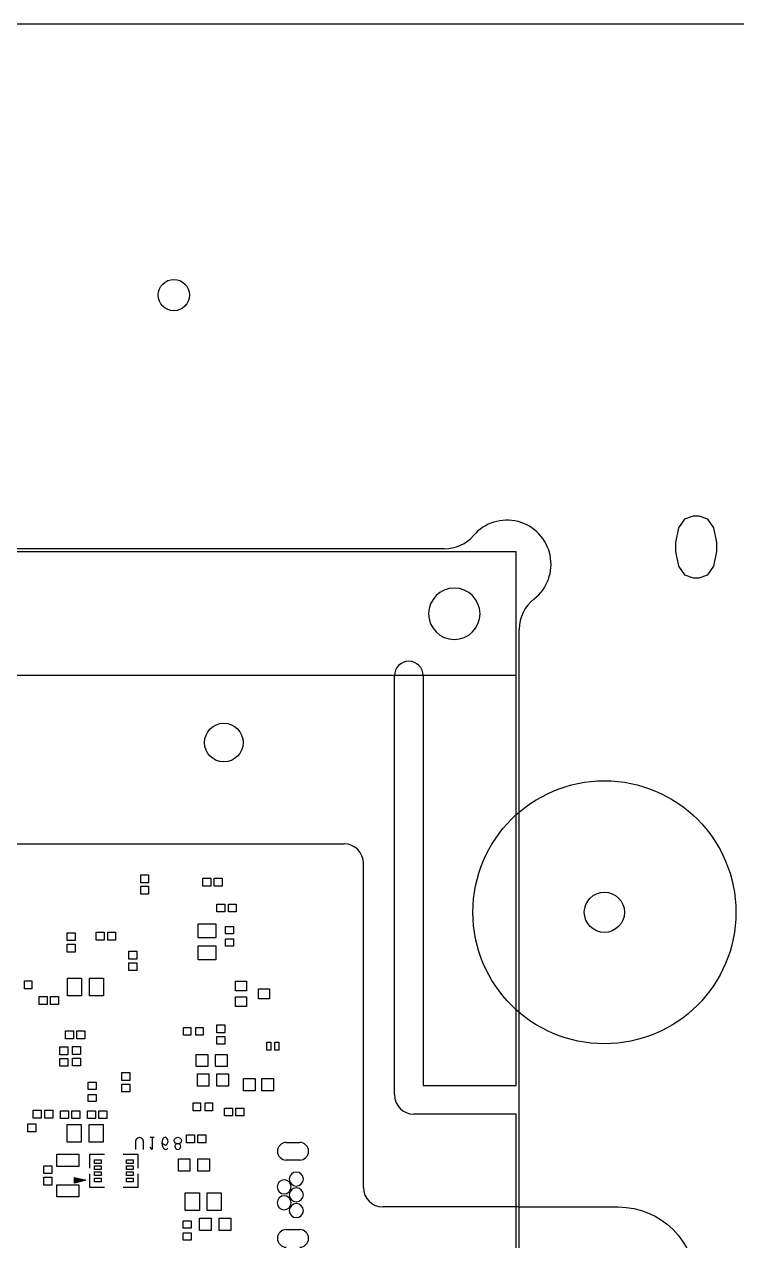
# Model space of a CAD drawing. Header units: millimetres. Extents: x -190 to 348, y -330 to 190.
# Drawn here: x 51.2 to 109.7, y 90.6 to 190.5 of the extents above; entities that cross this region are included whole.
import ezdxf

# ---------------------------------------------------------------- set-up
doc = ezdxf.new("R2010")
doc.units = ezdxf.units.MM
for name, color, linetype in [('10_MAQ_PALLET', 7, 'Continuous'), ('4_SIKCREN_BOTTOM_', 7, 'Continuous'), ('5_SOLDER_PASTE_BOTTOM_', 7, 'Continuous'), ('7______BREAKAWAY', 7, 'Continuous')]:
    doc.layers.add(name, color=color, linetype=linetype)

msp = doc.modelspace()

# ---------------------------------------------------------------- linework, layer by layer
at = {"layer": '10_MAQ_PALLET', "color": 3}
for p, q in [((190.5, 190.5), (-190.5, 190.5)), ((105.403, 149.889), (104.919, 149.163)), ((106.129, 150.131), (105.403, 149.889)), ((106.613, 150.131), (106.129, 150.131)), ((107.338, 149.889), (106.613, 150.131)), ((107.822, 149.163), (107.338, 149.889)), ((104.919, 149.163), (104.677, 147.953)), ((108.064, 147.953), (107.822, 149.163)), ((104.677, 147.953), (104.677, 147.228)), ((108.064, 147.228), (108.064, 147.953)), ((104.677, 147.228), (104.919, 146.018)), ((107.822, 146.018), (108.064, 147.228)), ((104.919, 146.018), (105.403, 145.293)), ((107.338, 145.293), (107.822, 146.018)), ((105.403, 145.293), (106.129, 145.051)), ((106.129, 145.051), (106.613, 145.051)), ((106.613, 145.051), (107.338, 145.293))]:
    msp.add_line(p, q, dxfattribs=at)
at = {"layer": '10_MAQ_PALLET', "color": 5}
for p, q in [((85.699, 147.447, -3.175), (-85.445, 147.447, -3.175)), ((91.854, 14.052, -3.175), (91.854, 140.829, -3.175))]:
    msp.add_line(p, q, dxfattribs=at)
at = {"layer": '10_MAQ_PALLET', "color": 1}
for p, q in [((-4.295, 123.218, -8.001), (77.473, 123.218, -8.001)), ((79.06, 95.001, -8.001), (79.06, 121.63, -8.001)), ((91.854, 93.414, -8.001), (80.648, 93.414, -8.001)), ((91.854, 93.414, -8.001), (99.982, 93.414, -8.001))]:
    msp.add_line(p, q, dxfattribs=at)
at = {"layer": '10_MAQ_PALLET', "color": 4}
msp.add_circle((63.5, 168.275), 1.283, dxfattribs=at)
at = {"layer": '10_MAQ_PALLET', "color": 3}
for centre, radius in [((67.6, 131.534), 1.587), ((98.839, 117.602), 1.651)]:
    msp.add_circle(centre, radius, dxfattribs=at)
at = {"layer": '10_MAQ_PALLET', "color": 8}
msp.add_circle((98.839, 117.602, -2.159), 10.795, dxfattribs=at)
at = {"layer": '10_MAQ_PALLET', "color": 5}
for centre, radius, start, end in [((90.838, 146.177, -3.175), 3.619, 308.08446, 139.14056), ((85.699, 150.622, -3.175), 3.175, 270, 319.14056), ((95.029, 140.829, -3.175), 3.175, 128.08446, 180)]:
    msp.add_arc(centre, radius, start, end, dxfattribs=at)
at = {"layer": '10_MAQ_PALLET', "color": 1}
for centre, start, end in [((77.473, 121.63, -8.001), 0, 90), ((80.648, 95.001, -8.001), 180, 270)]:
    msp.add_arc(centre, 1.587, start, end, dxfattribs=at)
at = {"layer": '10_MAQ_PALLET', "color": 1, "extrusion": (0, 0, -1)}
msp.add_arc((-99.982, 87.064, 8.001), 6.35, 90, 180, dxfattribs=at)
at = {"layer": '4_SIKCREN_BOTTOM_', "color": 7}
for p, q in [((81.6, 137.033), (49.101, 137.033)), ((81.6, 102.634), (81.6, 137.033)), ((81.6, 102.634), (81.6, 137.033)), ((91.6, 101.034), (83.2, 101.034)), ((91.6, 101.034), (83.2, 101.034)), ((91.6, 18.034), (91.6, 101.034)), ((60.383, 98.849), (60.437, 98.999)), ((60.437, 98.999), (60.543, 99.101)), ((60.543, 99.101), (60.676, 99.134)), ((60.676, 99.134), (60.81, 99.101)), ((60.81, 99.101), (60.917, 98.999)), ((60.917, 98.999), (60.97, 98.849)), ((61.565, 99.134), (61.885, 99.134)), ((61.725, 99.134), (61.725, 98.133)), ((62.588, 98.999), (62.535, 98.849)), ((62.682, 99.101), (62.588, 98.999)), ((62.789, 99.134), (62.682, 99.101)), ((62.88, 99.101), (62.789, 99.134)), ((62.962, 99.017), (62.88, 99.101)), ((63.015, 98.915), (62.962, 99.017)), ((63.028, 98.816), (63.015, 98.915)), ((63.53, 98.867), (63.556, 98.984)), ((63.556, 98.75), (63.53, 98.867)), ((63.556, 98.984), (63.624, 99.065)), ((63.624, 99.065), (63.731, 99.116)), ((63.731, 99.116), (63.823, 99.134)), ((63.823, 99.134), (63.917, 99.116)), ((63.917, 99.116), (64.023, 99.065)), ((64.023, 99.065), (64.089, 98.984)), ((64.089, 98.984), (64.117, 98.867)), ((64.117, 98.867), (64.089, 98.75)), ((60.383, 98.133), (60.383, 98.849)), ((60.97, 98.849), (60.97, 98.133)), ((61.725, 98.133), (61.565, 98.331)), ((62.535, 98.849), (62.522, 98.682)), ((62.522, 98.717), (62.614, 98.6)), ((62.522, 98.682), (62.547, 98.466)), ((62.547, 98.466), (62.588, 98.349)), ((62.588, 98.349), (62.654, 98.232)), ((62.614, 98.6), (62.695, 98.532)), ((62.654, 98.232), (62.748, 98.148)), ((62.695, 98.532), (62.801, 98.499)), ((62.748, 98.148), (62.842, 98.133)), ((62.801, 98.499), (62.895, 98.532)), ((62.842, 98.133), (62.934, 98.166)), ((62.895, 98.532), (62.962, 98.6)), ((62.934, 98.166), (63.002, 98.25)), ((62.962, 98.6), (63.015, 98.699)), ((63.015, 98.699), (63.028, 98.816)), ((63.637, 98.649), (63.556, 98.75)), ((63.609, 98.483), (63.584, 98.367)), ((63.584, 98.367), (63.624, 98.25)), ((63.678, 98.565), (63.609, 98.483)), ((63.624, 98.25), (63.716, 98.166)), ((63.757, 98.6), (63.637, 98.649)), ((63.757, 98.6), (63.678, 98.565)), ((63.716, 98.166), (63.823, 98.133)), ((63.891, 98.6), (63.757, 98.6)), ((63.891, 98.6), (63.757, 98.6)), ((63.823, 98.133), (63.929, 98.166)), ((64.011, 98.649), (63.891, 98.6)), ((63.97, 98.565), (63.891, 98.6)), ((63.929, 98.166), (64.023, 98.25)), ((64.036, 98.483), (63.97, 98.565)), ((64.089, 98.75), (64.011, 98.649)), ((64.023, 98.25), (64.064, 98.367)), ((64.064, 98.367), (64.036, 98.483)), ((56.599, 97.757), (57.8, 97.757)), ((56.599, 96.609), (56.599, 97.757)), ((59.35, 97.757), (60.551, 97.757)), ((60.551, 97.757), (60.551, 96.609)), ((56.599, 95.009), (56.599, 96.134)), ((60.551, 96.134), (60.551, 95.009)), ((55.339, 95.842), (56.274, 95.608)), ((55.339, 95.374), (55.339, 95.842)), ((56.274, 95.608), (55.339, 95.374)), ((55.352, 95.608), (55.352, 95.827)), ((55.352, 95.827), (56.22, 95.608)), ((55.352, 95.39), (55.352, 95.608)), ((56.22, 95.608), (55.352, 95.39)), ((56.223, 95.608), (55.352, 95.608)), ((55.377, 95.608), (55.377, 95.794)), ((55.377, 95.794), (56.116, 95.608)), ((55.616, 95.733), (55.377, 95.733)), ((55.913, 95.659), (55.377, 95.659)), ((55.377, 95.423), (55.377, 95.608)), ((56.116, 95.608), (55.377, 95.423)), ((55.913, 95.557), (55.377, 95.557)), ((55.616, 95.484), (55.377, 95.484)), ((57.8, 95.009), (56.599, 95.009)), ((60.551, 95.009), (59.35, 95.009))]:
    msp.add_line(p, q, dxfattribs=at)
msp.add_arc((83.2, 102.634), 1.6, 180.00133, 269.99867, dxfattribs=at)
msp.add_arc((83.2, 102.634), 1.6, 180.00133, 269.99867, dxfattribs=at)
at = {"layer": '5_SOLDER_PASTE_BOTTOM_', "color": 4}
for p, q in [((81.6, 137.033), (49.101, 137.033)), ((81.6, 102.634), (81.6, 137.033)), ((81.6, 102.634), (81.6, 137.033)), ((60.775, 120.028), (60.775, 120.678)), ((60.775, 120.678), (61.425, 120.678)), ((61.425, 120.028), (60.775, 120.028)), ((61.425, 120.678), (61.425, 120.028)), ((65.88, 119.759), (65.88, 120.409)), ((65.88, 120.409), (66.53, 120.409)), ((66.53, 120.409), (66.53, 119.759)), ((66.82, 119.759), (66.82, 120.409)), ((66.82, 120.409), (67.47, 120.409)), ((67.47, 120.409), (67.47, 119.759)), ((60.775, 119.088), (60.775, 119.738)), ((60.775, 119.738), (61.425, 119.738)), ((61.425, 119.088), (60.775, 119.088)), ((61.425, 119.738), (61.425, 119.088)), ((66.53, 119.759), (65.88, 119.759)), ((67.47, 119.759), (66.82, 119.759)), ((67.031, 117.633), (67.031, 118.283)), ((67.031, 118.283), (67.681, 118.283)), ((67.681, 118.283), (67.681, 117.633)), ((67.971, 117.633), (67.971, 118.283)), ((67.971, 118.283), (68.621, 118.283)), ((68.621, 118.283), (68.621, 117.633)), ((67.681, 117.633), (67.031, 117.633)), ((68.621, 117.633), (67.971, 117.633)), ((54.74, 115.278), (54.74, 115.928)), ((54.74, 115.928), (55.39, 115.928)), ((55.39, 115.928), (55.39, 115.278)), ((57.13, 115.309), (57.13, 115.958)), ((57.13, 115.958), (57.78, 115.958)), ((57.78, 115.958), (57.78, 115.309)), ((58.07, 115.309), (58.07, 115.958)), ((58.07, 115.958), (58.72, 115.958)), ((58.72, 115.958), (58.72, 115.309)), ((65.5, 115.508), (65.5, 116.658)), ((65.5, 116.658), (66.95, 116.658)), ((66.95, 116.658), (66.95, 115.508)), ((67.75, 115.834), (67.75, 116.434)), ((67.75, 116.434), (68.4, 116.434)), ((68.4, 115.834), (67.75, 115.834)), ((68.4, 116.434), (68.4, 115.834)), ((55.39, 115.278), (54.74, 115.278)), ((54.74, 114.338), (54.74, 114.988)), ((54.74, 114.988), (55.39, 114.988)), ((55.39, 114.988), (55.39, 114.338)), ((57.78, 115.309), (57.13, 115.309)), ((58.72, 115.309), (58.07, 115.309)), ((66.95, 115.508), (65.5, 115.508)), ((65.5, 113.707), (65.5, 114.857)), ((65.5, 114.857), (66.95, 114.857)), ((66.95, 114.857), (66.95, 113.707)), ((67.75, 114.833), (67.75, 115.433)), ((67.75, 115.433), (68.4, 115.433)), ((68.4, 115.433), (68.4, 114.833)), ((55.39, 114.338), (54.74, 114.338)), ((59.799, 113.754), (59.799, 114.404)), ((59.799, 114.404), (60.449, 114.404)), ((60.449, 114.404), (60.449, 113.754)), ((68.4, 114.833), (67.75, 114.833)), ((60.449, 113.754), (59.799, 113.754)), ((59.799, 112.814), (59.799, 113.464)), ((59.799, 113.464), (60.449, 113.464)), ((60.449, 113.464), (60.449, 112.814)), ((66.95, 113.707), (65.5, 113.707)), ((51.229, 111.323), (51.229, 111.973)), ((51.229, 111.973), (51.829, 111.973)), ((51.829, 111.973), (51.829, 111.323)), ((54.764, 110.733), (54.764, 112.183)), ((54.764, 112.183), (55.914, 112.183)), ((55.914, 112.183), (55.914, 110.733)), ((56.565, 110.733), (56.565, 112.183)), ((56.565, 112.183), (57.715, 112.183)), ((57.715, 112.183), (57.715, 110.733)), ((60.449, 112.814), (59.799, 112.814)), ((68.55, 111.157), (68.55, 111.957)), ((68.55, 111.957), (69.449, 111.957)), ((69.449, 111.957), (69.449, 111.157)), ((51.829, 111.323), (51.229, 111.323)), ((69.449, 111.157), (68.55, 111.157)), ((70.45, 110.509), (70.45, 111.309)), ((70.45, 111.309), (71.349, 111.309)), ((71.349, 111.309), (71.349, 110.509)), ((52.436, 110.038), (52.436, 110.688)), ((52.436, 110.688), (53.086, 110.688)), ((53.086, 110.038), (52.436, 110.038)), ((53.086, 110.688), (53.086, 110.038)), ((53.376, 110.038), (53.376, 110.688)), ((53.376, 110.688), (54.026, 110.688)), ((54.026, 110.038), (53.376, 110.038)), ((54.026, 110.688), (54.026, 110.038)), ((55.914, 110.733), (54.764, 110.733)), ((57.715, 110.733), (56.565, 110.733)), ((68.55, 109.859), (68.55, 110.659)), ((68.55, 110.659), (69.449, 110.659)), ((69.449, 109.859), (68.55, 109.859)), ((69.449, 110.659), (69.449, 109.859)), ((71.349, 110.509), (70.45, 110.509)), ((54.605, 107.208), (54.605, 107.858)), ((54.605, 107.858), (55.255, 107.858)), ((55.255, 107.858), (55.255, 107.208)), ((55.545, 107.208), (55.545, 107.858)), ((55.545, 107.858), (56.195, 107.858)), ((56.195, 107.858), (56.195, 107.208)), ((64.3, 107.508), (64.3, 108.158)), ((64.3, 108.158), (64.9, 108.158)), ((64.9, 108.158), (64.9, 107.508)), ((65.301, 107.508), (65.301, 108.158)), ((65.301, 108.158), (65.901, 108.158)), ((65.901, 108.158), (65.901, 107.508)), ((67.026, 107.704), (67.026, 108.354)), ((67.026, 108.354), (67.676, 108.354)), ((67.676, 108.354), (67.676, 107.704)), ((55.255, 107.208), (54.605, 107.208)), ((56.195, 107.208), (55.545, 107.208)), ((64.9, 107.508), (64.3, 107.508)), ((65.901, 107.508), (65.301, 107.508)), ((67.676, 107.704), (67.026, 107.704)), ((67.026, 106.764), (67.026, 107.414)), ((67.026, 107.414), (67.676, 107.414)), ((67.676, 107.414), (67.676, 106.764)), ((71.14, 106.284), (71.14, 106.934)), ((71.14, 106.934), (71.46, 106.934)), ((71.46, 106.934), (71.46, 106.284)), ((71.791, 106.284), (71.791, 106.934)), ((71.791, 106.934), (72.111, 106.934)), ((72.111, 106.934), (72.111, 106.284)), ((54.15, 105.903), (54.15, 106.553)), ((54.15, 106.553), (54.8, 106.553)), ((54.8, 105.903), (54.15, 105.903)), ((54.8, 106.553), (54.8, 105.903)), ((55.189, 105.928), (55.189, 106.578)), ((55.189, 106.578), (55.839, 106.578)), ((55.839, 105.928), (55.189, 105.928)), ((55.839, 106.578), (55.839, 105.928)), ((65.326, 104.933), (65.326, 105.933)), ((65.326, 105.933), (66.276, 105.933)), ((66.276, 105.933), (66.276, 104.933)), ((66.924, 104.933), (66.924, 105.933)), ((66.924, 105.933), (67.874, 105.933)), ((67.676, 106.764), (67.026, 106.764)), ((67.874, 105.933), (67.874, 104.933)), ((71.46, 106.284), (71.14, 106.284)), ((72.111, 106.284), (71.791, 106.284)), ((54.15, 104.963), (54.15, 105.613)), ((54.15, 105.613), (54.8, 105.613)), ((54.8, 104.963), (54.15, 104.963)), ((54.8, 105.613), (54.8, 104.963)), ((55.189, 104.988), (55.189, 105.638)), ((55.189, 105.638), (55.839, 105.638)), ((55.839, 104.988), (55.189, 104.988)), ((55.839, 105.638), (55.839, 104.988)), ((66.276, 104.933), (65.326, 104.933)), ((67.874, 104.933), (66.924, 104.933)), ((59.23, 103.792), (59.23, 104.442)), ((59.23, 104.442), (59.88, 104.442)), ((59.88, 104.442), (59.88, 103.792)), ((65.425, 103.333), (65.425, 104.333)), ((65.425, 104.333), (66.375, 104.333)), ((66.375, 104.333), (66.375, 103.333)), ((67.025, 103.333), (67.025, 104.333)), ((67.025, 104.333), (67.976, 104.333)), ((67.976, 104.333), (67.976, 103.333)), ((69.225, 102.957), (69.225, 103.957)), ((69.225, 103.957), (70.175, 103.957)), ((70.175, 103.957), (70.175, 102.957)), ((70.726, 102.957), (70.726, 103.957)), ((70.726, 103.957), (71.676, 103.957)), ((71.676, 103.957), (71.676, 102.957)), ((56.464, 103.058), (56.464, 103.658)), ((56.464, 103.658), (57.114, 103.658)), ((57.114, 103.058), (56.464, 103.058)), ((57.114, 103.658), (57.114, 103.058)), ((59.88, 103.792), (59.23, 103.792)), ((59.23, 102.852), (59.23, 103.502)), ((59.23, 103.502), (59.88, 103.502)), ((59.88, 102.852), (59.23, 102.852)), ((59.88, 103.502), (59.88, 102.852)), ((66.375, 103.333), (65.425, 103.333)), ((67.976, 103.333), (67.025, 103.333)), ((70.175, 102.957), (69.225, 102.957)), ((71.676, 102.957), (70.726, 102.957)), ((56.464, 102.057), (56.464, 102.657)), ((56.464, 102.657), (57.114, 102.657)), ((57.114, 102.057), (56.464, 102.057)), ((57.114, 102.657), (57.114, 102.057)), ((65.075, 101.308), (65.075, 101.958)), ((65.075, 101.958), (65.675, 101.958)), ((65.675, 101.958), (65.675, 101.308)), ((66.075, 101.308), (66.075, 101.958)), ((66.075, 101.958), (66.675, 101.958)), ((66.675, 101.958), (66.675, 101.308)), ((51.961, 100.714), (51.961, 101.364)), ((51.961, 101.364), (52.611, 101.364)), ((52.611, 101.364), (52.611, 100.714)), ((52.901, 100.714), (52.901, 101.364)), ((52.901, 101.364), (53.551, 101.364)), ((53.551, 101.364), (53.551, 100.714)), ((54.186, 100.663), (54.186, 101.313)), ((54.186, 101.313), (54.836, 101.313)), ((54.836, 101.313), (54.836, 100.663)), ((55.126, 100.663), (55.126, 101.313)), ((55.126, 101.313), (55.776, 101.313)), ((55.776, 101.313), (55.776, 100.663)), ((56.411, 100.663), (56.411, 101.313)), ((56.411, 101.313), (57.061, 101.313)), ((57.061, 101.313), (57.061, 100.663)), ((57.351, 100.663), (57.351, 101.313)), ((57.351, 101.313), (58.001, 101.313)), ((58.001, 101.313), (58.001, 100.663)), ((65.675, 101.308), (65.075, 101.308)), ((66.675, 101.308), (66.075, 101.308)), ((67.656, 100.884), (67.656, 101.534)), ((67.656, 101.534), (68.306, 101.534)), ((68.306, 100.884), (67.656, 100.884)), ((68.306, 101.534), (68.306, 100.884)), ((68.595, 100.884), (68.595, 101.534)), ((68.595, 101.534), (69.245, 101.534)), ((69.245, 100.884), (68.595, 100.884)), ((69.245, 101.534), (69.245, 100.884)), ((91.6, 101.034), (83.2, 101.034)), ((91.6, 101.034), (83.2, 101.034)), ((91.6, 18.034), (91.6, 101.034)), ((51.509, 99.583), (51.509, 100.233)), ((51.509, 100.233), (52.159, 100.233)), ((52.611, 100.714), (51.961, 100.714)), ((52.159, 100.233), (52.159, 99.583)), ((53.551, 100.714), (52.901, 100.714)), ((54.836, 100.663), (54.186, 100.663)), ((54.741, 98.734), (54.741, 100.184)), ((54.741, 100.184), (55.891, 100.184)), ((55.776, 100.663), (55.126, 100.663)), ((55.891, 100.184), (55.891, 98.734)), ((57.061, 100.663), (56.411, 100.663)), ((56.539, 98.734), (56.539, 100.184)), ((56.539, 100.184), (57.689, 100.184)), ((58.001, 100.663), (57.351, 100.663)), ((57.689, 100.184), (57.689, 98.734)), ((52.159, 99.583), (51.509, 99.583)), ((64.529, 98.684), (64.529, 99.334)), ((64.529, 99.334), (65.179, 99.334)), ((65.179, 99.334), (65.179, 98.684)), ((65.471, 98.684), (65.471, 99.334)), ((65.471, 99.334), (66.121, 99.334)), ((66.121, 99.334), (66.121, 98.684)), ((55.891, 98.734), (54.741, 98.734)), ((57.689, 98.734), (56.539, 98.734)), ((65.179, 98.684), (64.529, 98.684)), ((66.121, 98.684), (65.471, 98.684)), ((53.901, 96.734), (53.901, 97.734)), ((53.901, 97.734), (55.7, 97.734)), ((55.7, 97.734), (55.7, 96.734)), ((56.984, 96.982), (56.984, 97.282)), ((56.984, 97.282), (57.544, 97.282)), ((57.544, 96.982), (56.984, 96.982)), ((57.544, 97.282), (57.544, 96.982)), ((59.606, 96.982), (59.606, 97.282)), ((59.606, 97.282), (60.166, 97.282)), ((60.166, 96.982), (59.606, 96.982)), ((60.166, 97.282), (60.166, 96.982)), ((63.866, 96.358), (63.866, 97.358)), ((63.866, 97.358), (64.816, 97.358)), ((64.816, 97.358), (64.816, 96.358)), ((65.466, 96.358), (65.466, 97.358)), ((65.466, 97.358), (66.416, 97.358)), ((66.416, 97.358), (66.416, 96.358)), ((52.825, 96.152), (52.825, 96.802)), ((52.825, 96.802), (53.474, 96.802)), ((53.474, 96.152), (52.825, 96.152)), ((52.825, 95.212), (52.825, 95.862)), ((52.825, 95.862), (53.474, 95.862)), ((53.474, 96.802), (53.474, 96.152)), ((53.474, 95.862), (53.474, 95.212)), ((55.7, 96.734), (53.901, 96.734)), ((56.984, 96.482), (56.984, 96.782)), ((56.984, 96.782), (57.544, 96.782)), ((57.544, 96.482), (56.984, 96.482)), ((56.984, 95.984), (56.984, 96.284)), ((56.984, 96.284), (57.544, 96.284)), ((57.544, 95.984), (56.984, 95.984)), ((57.544, 96.782), (57.544, 96.482)), ((57.544, 96.284), (57.544, 95.984)), ((59.606, 96.482), (59.606, 96.782)), ((59.606, 96.782), (60.166, 96.782)), ((60.166, 96.482), (59.606, 96.482)), ((59.606, 95.984), (59.606, 96.284)), ((59.606, 96.284), (60.166, 96.284)), ((60.166, 95.984), (59.606, 95.984)), ((60.166, 96.782), (60.166, 96.482)), ((60.166, 96.284), (60.166, 95.984)), ((64.816, 96.358), (63.866, 96.358)), ((66.416, 96.358), (65.466, 96.358)), ((53.474, 95.212), (52.825, 95.212)), ((53.901, 94.232), (53.901, 95.232)), ((53.901, 95.232), (55.7, 95.232)), ((55.7, 95.232), (55.7, 94.232)), ((56.984, 95.484), (56.984, 95.784)), ((56.984, 95.784), (57.544, 95.784)), ((57.544, 95.484), (56.984, 95.484)), ((57.544, 95.784), (57.544, 95.484)), ((59.606, 95.484), (59.606, 95.784)), ((59.606, 95.784), (60.166, 95.784)), ((60.166, 95.484), (59.606, 95.484)), ((60.166, 95.784), (60.166, 95.484)), ((55.7, 94.232), (53.901, 94.232)), ((64.439, 93.133), (64.439, 94.583)), ((64.439, 94.583), (65.589, 94.583)), ((65.589, 94.583), (65.589, 93.133)), ((66.24, 93.133), (66.24, 94.583)), ((66.24, 94.583), (67.39, 94.583)), ((67.39, 94.583), (67.39, 93.133)), ((65.589, 93.133), (64.439, 93.133)), ((67.39, 93.133), (66.24, 93.133)), ((64.265, 91.684), (64.265, 92.284)), ((64.265, 92.284), (64.915, 92.284)), ((64.915, 92.284), (64.915, 91.684)), ((65.616, 91.484), (65.616, 92.484)), ((65.616, 92.484), (66.566, 92.484)), ((66.566, 92.484), (66.566, 91.484)), ((67.216, 91.484), (67.216, 92.484)), ((67.216, 92.484), (68.166, 92.484)), ((68.166, 92.484), (68.166, 91.484)), ((64.915, 91.684), (64.265, 91.684)), ((64.265, 90.683), (64.265, 91.283)), ((64.265, 91.283), (64.915, 91.283)), ((64.915, 91.283), (64.915, 90.683)), ((66.566, 91.484), (65.616, 91.484)), ((68.166, 91.484), (67.216, 91.484)), ((64.915, 90.683), (64.265, 90.683))]:
    msp.add_line(p, q, dxfattribs=at)
at = {"layer": '5_SOLDER_PASTE_BOTTOM_', "color": 1}
for p, q in [((72.729, 98.708), (73.829, 98.708)), ((73.829, 97.258), (72.729, 97.258)), ((72.729, 91.558), (73.829, 91.558))]:
    msp.add_line(p, q, dxfattribs=at)
at = {"layer": '5_SOLDER_PASTE_BOTTOM_', "color": 4}
msp.add_arc((83.2, 102.634), 1.6, 180.00133, 269.99867, dxfattribs=at)
msp.add_arc((83.2, 102.634), 1.6, 180.00133, 269.99867, dxfattribs=at)
at = {"layer": '5_SOLDER_PASTE_BOTTOM_', "color": 1}
for centre, radius, start, end in [((72.729, 97.983), 0.725, 90, 270), ((73.829, 97.983), 0.725, 270, 90), ((73.551, 95.707), 0.575, 0, 180), ((72.55, 95.057), 0.575, 0, 180), ((72.55, 95.057), 0.575, 180, 0), ((73.551, 95.707), 0.575, 180, 0), ((73.551, 94.409), 0.575, 0, 180), ((72.55, 93.759), 0.575, 0, 180), ((73.551, 94.409), 0.575, 180, 0), ((72.55, 93.759), 0.575, 180, 0), ((73.551, 93.109), 0.575, 0, 180), ((73.551, 93.109), 0.575, 180, 0), ((72.729, 90.833), 0.725, 90, 270), ((73.829, 90.833), 0.725, 270, 90)]:
    msp.add_arc(centre, radius, start, end, dxfattribs=at)
at = {"layer": '7______BREAKAWAY', "color": 2}
for p, q in [((91.6, 147.193), (-91.6, 147.193)), ((91.6, 103.396), (91.6, 147.193)), ((91.6, 137.033), (-91.6, 137.033)), ((81.6, 137.033), (49.101, 137.033)), ((81.6, 102.634), (81.6, 137.033)), ((81.6, 102.634), (81.6, 137.033)), ((83.962, 137.033), (83.962, 103.396)), ((83.962, 103.396), (91.6, 103.396)), ((91.6, 101.034), (83.2, 101.034)), ((91.6, 101.034), (83.2, 101.034)), ((91.6, 18.034), (91.6, 101.034))]:
    msp.add_line(p, q, dxfattribs=at)
for centre, radius, start, end in [((86.52, 142.113), 2.108, 0, 180), ((86.52, 142.113), 2.108, 180, 0), ((82.781, 137.033), 1.181, 0, 180), ((83.2, 102.634), 1.6, 180.00133, 269.99867), ((83.2, 102.634), 1.6, 180.00133, 269.99867)]:
    msp.add_arc(centre, radius, start, end, dxfattribs=at)

doc.saveas('drawing.dxf')
